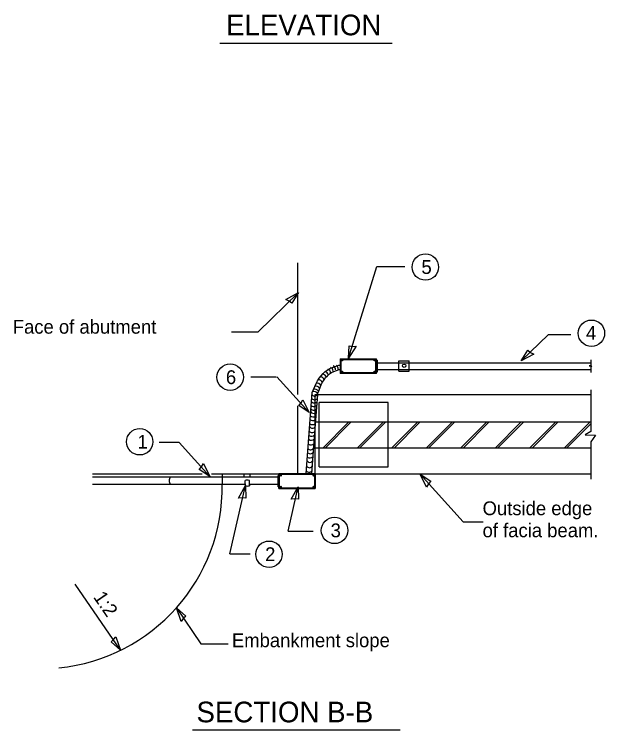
# Model space of a CAD drawing. Extents: x 2400451 to 2402551, y 420853 to 421881.
# Drawn here: x 2401557.5 to 2401660.2, y 421158.8 to 421283.3 of the extents above; entities that cross this region are included whole.
import ezdxf

# ---------------------------------------------------------------- set-up
doc = ezdxf.new("R2010")
doc.units = 0
for name, color, linetype in [('Design_EX_Roadway Notes', 7, 'Continuous'), ('Sheets_General Details', 7, 'Continuous'), ('Topo_Building', 7, 'Continuous')]:
    doc.layers.add(name, color=color, linetype=linetype)

msp = doc.modelspace()

# ---------------------------------------------------------------- linework, layer by layer
at = {"layer": 'Design_EX_Roadway Notes'}
for p, q in [((2401615.62, 421223.41), (2401620.58, 421239.39)), ((2401620.58, 421239.39), (2401625.46, 421239.39)), ((2401606.92, 421234.86), (2401599.91, 421228.01)), ((2401595.29, 421228.01), (2401599.91, 421228.01)), ((2401645.68, 421222.95), (2401650.42, 421227.58)), ((2401650.42, 421227.58), (2401654.29, 421227.58)), ((2401598.61, 421220.19), (2401603.04, 421220.19)), ((2401608.8, 421213.97), (2401603.19, 421220.19)), ((2401586.17, 421208.75), (2401582.66, 421208.75)), ((2401591.5, 421202.85), (2401586.17, 421208.75)), ((2401635.56, 421194.97), (2401628.11, 421203.22)), ((2401595.01, 421189.38), (2401597.69, 421201.27)), ((2401605.12, 421193.35), (2401606.86, 421201.06)), ((2401635.56, 421194.97), (2401639.08, 421194.97)), ((2401605.12, 421193.35), (2401609.47, 421193.35)), ((2401595.01, 421189.38), (2401598.5, 421189.38)), ((2401575.96, 421172.6), (2401568.06, 421184.1)), ((2401589.96, 421173.73), (2401594.71, 421173.73))]:
    msp.add_line(p, q, dxfattribs=at)
for points in [[(2401604.74, 421233.66), (2401606.92, 421234.86), (2401605.77, 421232.99), (2401605.3, 421233.36)], [(2401616.96, 421225.5), (2401615.62, 421223.41), (2401615.74, 421225.6), (2401616.32, 421225.49)], [(2401647.87, 421224.15), (2401645.68, 421222.95), (2401646.83, 421224.82), (2401647.3, 421224.45)], [(2401607.69, 421216.2), (2401608.8, 421213.97), (2401606.98, 421215.2), (2401607.37, 421215.65)], [(2401590.38, 421205.08), (2401591.5, 421202.85), (2401589.67, 421204.07), (2401590.06, 421204.52)], [(2401629.22, 421200.99), (2401628.11, 421203.22), (2401629.93, 421202), (2401629.54, 421201.55)], [(2401596.51, 421199.08), (2401597.69, 421201.27), (2401597.74, 421199.08), (2401597.15, 421199.13)], [(2401605.68, 421198.87), (2401606.86, 421201.06), (2401606.92, 421198.87), (2401606.32, 421198.93)], [(2401586.49, 421177.61), (2401585.68, 421179.97), (2401587.33, 421178.51), (2401586.88, 421178.12)], [(2401575.15, 421174.96), (2401575.96, 421172.6), (2401574.32, 421174.06), (2401574.76, 421174.45)]]:
    msp.add_lwpolyline(points, close=True, dxfattribs=at)
for centre in [(2401629, 421239.3), (2401657.9, 421227.78), (2401595.04, 421220.13), (2401579.3, 421208.89), (2401613.2, 421193.45), (2401601.8, 421189.31)]:
    msp.add_circle(centre, 2.3, dxfattribs=at)
at = {"layer": 'Sheets_General Details'}
for p, q in [((2401593.25, 421278.28), (2401623.22, 421278.28)), ((2401588.49, 421158.77), (2401624.64, 421158.77))]:
    msp.add_line(p, q, dxfattribs=at)
at = {"layer": 'Topo_Building'}
for p, q in [((2401606.81, 421217.11), (2401606.81, 421240.05)), ((2401613.95, 421222.24), (2401614.16, 421222.22)), ((2401614.17, 421223.34), (2401620.5, 421223.34)), ((2401614.17, 421223.34), (2401614.17, 421220.78)), ((2401614.3, 421223.21), (2401620.37, 421223.21)), ((2401614.3, 421223.21), (2401614.3, 421220.91)), ((2401620.37, 421220.91), (2401620.37, 421223.21)), ((2401620.5, 421220.78), (2401620.5, 421223.34)), ((2401620.5, 421223.08), (2401620.66, 421223.08)), ((2401620.5, 421222.91), (2401620.66, 421222.91)), ((2401620.66, 421221.07), (2401620.66, 421223.08)), ((2401620.66, 421222.65), (2401657.78, 421222.65)), ((2401624.4, 421221.15), (2401624.4, 421222.95)), ((2401624.4, 421222.95), (2401626.19, 421222.95)), ((2401626.19, 421221.15), (2401626.19, 421222.95)), ((2401657.78, 421223.17), (2401657.78, 421222.19)), ((2401613.98, 421221.49), (2401614.16, 421221.48)), ((2401620.37, 421220.91), (2401614.3, 421220.91)), ((2401616.34, 421220.91), (2401614.3, 421220.91)), ((2401616.45, 421220.91), (2401616.45, 421220.78)), ((2401616.7, 421220.91), (2401616.7, 421220.78)), ((2401618.67, 421220.91), (2401618.67, 421220.78)), ((2401618.91, 421220.91), (2401618.91, 421220.78)), ((2401620.5, 421221.24), (2401620.66, 421221.24)), ((2401620.5, 421221.07), (2401620.66, 421221.07)), ((2401620.66, 421221.45), (2401657.78, 421221.45)), ((2401624.4, 421221.15), (2401626.19, 421221.15)), ((2401657.78, 421221.87), (2401657.78, 421220.95)), ((2401620.5, 421220.78), (2401614.17, 421220.78)), ((2401657.78, 421217.95), (2401657.78, 421210.67)), ((2401609.84, 421211.31), (2401609.84, 421217.1)), ((2401609.84, 421217.1), (2401610.24, 421217.1)), ((2401610.24, 421217.1), (2401610.34, 421217.1)), ((2401610.29, 421217.1), (2401657.78, 421217.1)), ((2401606.81, 421203.3), (2401606.81, 421215.17)), ((2401610.53, 421204.5), (2401610.53, 421215.75)), ((2401622.53, 421215.75), (2401610.53, 421215.75)), ((2401622.53, 421204.5), (2401622.53, 421215.75)), ((2401657.78, 421212.3), (2401609.84, 421212.3)), ((2401611.14, 421207.8), (2401615.64, 421212.3)), ((2401611.56, 421207.8), (2401616.06, 421212.3)), ((2401617.14, 421207.8), (2401621.64, 421212.3)), ((2401617.56, 421207.8), (2401622.06, 421212.3)), ((2401623.14, 421207.8), (2401627.64, 421212.3)), ((2401623.56, 421207.8), (2401628.06, 421212.3)), ((2401629.14, 421207.8), (2401633.64, 421212.3)), ((2401629.56, 421207.8), (2401634.06, 421212.3)), ((2401635.14, 421207.8), (2401639.64, 421212.3)), ((2401635.56, 421207.8), (2401640.06, 421212.3)), ((2401641.14, 421207.8), (2401645.64, 421212.3)), ((2401641.56, 421207.8), (2401646.06, 421212.3)), ((2401647.14, 421207.8), (2401651.64, 421212.3)), ((2401647.56, 421207.8), (2401652.06, 421212.3)), ((2401653.14, 421207.8), (2401657.64, 421212.3)), ((2401609.84, 421203.31), (2401609.84, 421211.31)), ((2401653.56, 421207.8), (2401657.78, 421212.02)), ((2401657.78, 421208.88), (2401657.78, 421202.35)), ((2401657.78, 421207.8), (2401609.84, 421207.8)), ((2401608.3, 421204.06), (2401608.3, 421204.06)), ((2401609.29, 421204.06), (2401609.29, 421204.06)), ((2401610.53, 421204.5), (2401622.53, 421204.5)), ((2401571.08, 421203.3), (2401590.15, 421203.3)), ((2401584.68, 421202.72), (2401571.08, 421202.72)), ((2401598.51, 421202.72), (2401584.68, 421202.72)), ((2401591.79, 421203.3), (2401606.81, 421203.3)), ((2401593.63, 421203.3), (2401593.63, 421202.72)), ((2401593.63, 421202.72), (2401593.63, 421201.52)), ((2401597.45, 421202.72), (2401597.45, 421203.3)), ((2401598.51, 421202.72), (2401598.51, 421203.3)), ((2401603.37, 421202.72), (2401598.51, 421202.72)), ((2401603.37, 421201.03), (2401603.37, 421203.04)), ((2401603.52, 421203.04), (2401603.37, 421203.04)), ((2401603.52, 421202.87), (2401603.37, 421202.87)), ((2401609.86, 421203.3), (2401603.52, 421203.3)), ((2401603.52, 421200.74), (2401603.52, 421203.3)), ((2401609.73, 421203.17), (2401603.65, 421203.17)), ((2401603.65, 421200.87), (2401603.65, 421203.17)), ((2401604.29, 421203.31), (2401607.41, 421203.31)), ((2401609.84, 421203.31), (2401609.69, 421203.31)), ((2401609.73, 421203.17), (2401609.73, 421200.87)), ((2401609.84, 421203.31), (2401657.78, 421203.31)), ((2401609.86, 421203.3), (2401609.86, 421200.74)), ((2401571.08, 421201.52), (2401584.68, 421201.52)), ((2401584.68, 421201.52), (2401597.64, 421201.52)), ((2401597.64, 421201.41), (2401597.64, 421202.16)), ((2401597.64, 421201.54), (2401597.64, 421201.24)), ((2401598.38, 421201.41), (2401598.38, 421202.16)), ((2401598.38, 421201.54), (2401598.38, 421201.24)), ((2401598.38, 421201.52), (2401603.37, 421201.52)), ((2401603.52, 421201.2), (2401603.37, 421201.2)), ((2401603.52, 421201.03), (2401603.37, 421201.03)), ((2401603.52, 421200.74), (2401609.86, 421200.74)), ((2401603.65, 421200.87), (2401609.73, 421200.87)), ((2401605.12, 421200.87), (2401605.12, 421200.74)), ((2401605.36, 421200.87), (2401605.36, 421200.74)), ((2401607.33, 421200.87), (2401607.33, 421200.74)), ((2401607.58, 421200.87), (2401607.58, 421200.74)), ((2401607.69, 421200.87), (2401609.73, 421200.87)), ((2401585.68, 421179.97), (2401589.96, 421173.73))]:
    msp.add_line(p, q, dxfattribs=at)
for points in [[(2401657.78, 421222.19), (2401657.52, 421222.11), (2401657.98, 421222.06), (2401657.78, 421221.87)], [(2401608.25, 421203.34), (2401609.33, 421217.45)], [(2401610.29, 421217.09), (2401610.31, 421217.37)], [(2401609.83, 421211.18), (2401610.29, 421217.09)], [(2401609.23, 421203.33), (2401609.83, 421211.18)], [(2401657.78, 421210.67), (2401656.79, 421210.1), (2401658.58, 421210.02), (2401657.78, 421208.88)]]:
    msp.add_lwpolyline(points, dxfattribs=at)
for centre, radius in [((2401614.5, 421223.03), 0.082), ((2401620.18, 421223.03), 0.082), ((2401625.31, 421222.12), 0.3), ((2401614.5, 421221.09), 0.082), ((2401620.18, 421221.09), 0.082), ((2401603.85, 421202.99), 0.082), ((2401609.53, 421202.99), 0.082), ((2401603.85, 421201.05), 0.082), ((2401609.53, 421201.05), 0.082)]:
    msp.add_circle(centre, radius, dxfattribs=at)
for centre, radius, start, end in [((2401613, 421221.62), 0.816, 351.2893, 48.8676), ((2401611.47, 421220.41), 0.661, 6.7252, 83.2828), ((2401611.93, 421220.88), 0.583, 358.5282, 85.0398), ((2401612.17, 421221.1), 0.812, 6.4361, 64.4823), ((2401612.62, 421221.41), 0.75, 359.7458, 63.2596), ((2401610.43, 421218.97), 0.706, 17.8465, 95.5746), ((2401610.77, 421219.54), 0.641, 5.3871, 91.9839), ((2401611.14, 421220.01), 0.627, 7.4067, 90.1706), ((2401609.95, 421217.8), 0.769, 30.8379, 103.3083), ((2401610.1, 421218.23), 0.873, 31.7852, 95.2511), ((2401609.55, 421216.65), 0.961, 39.2472, 101.5294), ((2401609.73, 421217.25), 0.812, 33.3796, 104.7228), ((2401609.75, 421217.38), 0.564, 330.0567, 343.8011), ((2401609.75, 421216.84), 0.64, 218.3552, 278.2714), ((2401609.75, 421217.38), 0.564, 215.4676, 279.0329), ((2401609.75, 421217.38), 0.564, 279.0329, 330.0567), ((2401609.75, 421216.84), 0.64, 278.2714, 319.0748), ((2401609.61, 421215.76), 0.727, 231.2727, 289.0575), ((2401609.71, 421216.36), 0.714, 224.3142, 280.3132), ((2401609.71, 421216.36), 0.714, 280.3132, 311.5804), ((2401609.61, 421215.76), 0.727, 289.0575, 318.0834), ((2401609.49, 421213.85), 0.64, 223.0244, 302.9952), ((2401609.56, 421214.39), 0.564, 210.3562, 300.6216), ((2401609.58, 421215.13), 0.727, 231.2727, 291.5803), ((2401609.58, 421215.13), 0.727, 291.5803, 315.7806), ((2401609.56, 421214.39), 0.564, 300.6216, 333.2805), ((2401609.49, 421213.98), 0.64, 302.9952, 325.0716), ((2401609.38, 421213.29), 0.714, 231.1369, 305.6221), ((2401609.43, 421213.48), 0.714, 305.6221, 319.9996), ((2401609.4, 421212.82), 0.727, 307.5424, 315.704), ((2401609.37, 421211.81), 0.564, 206.8114, 328.6916), ((2401609.38, 421212.59), 0.727, 231.2727, 307.5424), ((2401609.17, 421210.55), 0.714, 235.4394, 324.7206), ((2401609.29, 421211.13), 0.64, 220.6728, 321.9045), ((2401609.1, 421209.05), 0.727, 231.2727, 319.8495), ((2401609.14, 421209.89), 0.727, 231.2727, 319.8495), ((2401609.05, 421208.04), 0.564, 212.6359, 337.1781), ((2401608.92, 421206.79), 0.727, 231.2727, 317.3723), ((2401608.96, 421207.51), 0.714, 232.4068, 321.882), ((2401608.85, 421204.94), 0.564, 209.3022, 331.8399), ((2401608.89, 421205.81), 0.514, 217.1899, 326.3004), ((2401608.74, 421204.23), 0.64, 225.9316, 324.1068), ((2401585.22, 421202.12), 0.802, 131.5981, 228.4019), ((2401598.01, 421199.05), 3.13, 83.1197, 96.8798), ((2401562.15, 421200.89), 31.49, 275.5816, 1.1254), ((2401598.01, 421202.44), 1.26, 252.7144, 287.2867)]:
    msp.add_arc(centre, radius, start, end, dxfattribs=at)
for points in [[(2401609.33, 421217.45), (2401611.58, 421221.11), (2401613.95, 421222.24)], [(2401610.31, 421217.37), (2401612.32, 421220.69), (2401613.98, 421221.48)]]:
    msp.add_spline(points, degree=3, dxfattribs=at)

# ---------------------------------------------------------------- texts
at = {"layer": 'Design_EX_Roadway Notes'}
for s, p in [('5', (2401628.32, 421238.1)), ('Face of abutment', (2401557.22, 421227.7)), ('4', (2401656.95, 421226.64)), ('6', (2401594.3, 421218.93)), ('1', (2401578.92, 421207.69)), ('Outside edge', (2401638.96, 421196.11)), ('of facia beam.', (2401638.96, 421192.27)), ('3', (2401612.52, 421192.26)), ('2', (2401601.12, 421188.11)), ('Embankment slope', (2401595.35, 421173.13))]:
    msp.add_text(s, height=2.4, dxfattribs=at).set_placement(p)
msp.add_text('1:2', height=2.4, rotation=304.5078, dxfattribs=at).set_placement((2401571.14, 421181.85))
at = {"layer": 'Sheets_General Details'}
for s, p in [('ELEVATION', (2401594.33, 421279.64)), ('SECTION B-B', (2401589.18, 421160.05))]:
    msp.add_text(s, height=3.6, dxfattribs=at).set_placement(p)

doc.saveas('drawing.dxf')
